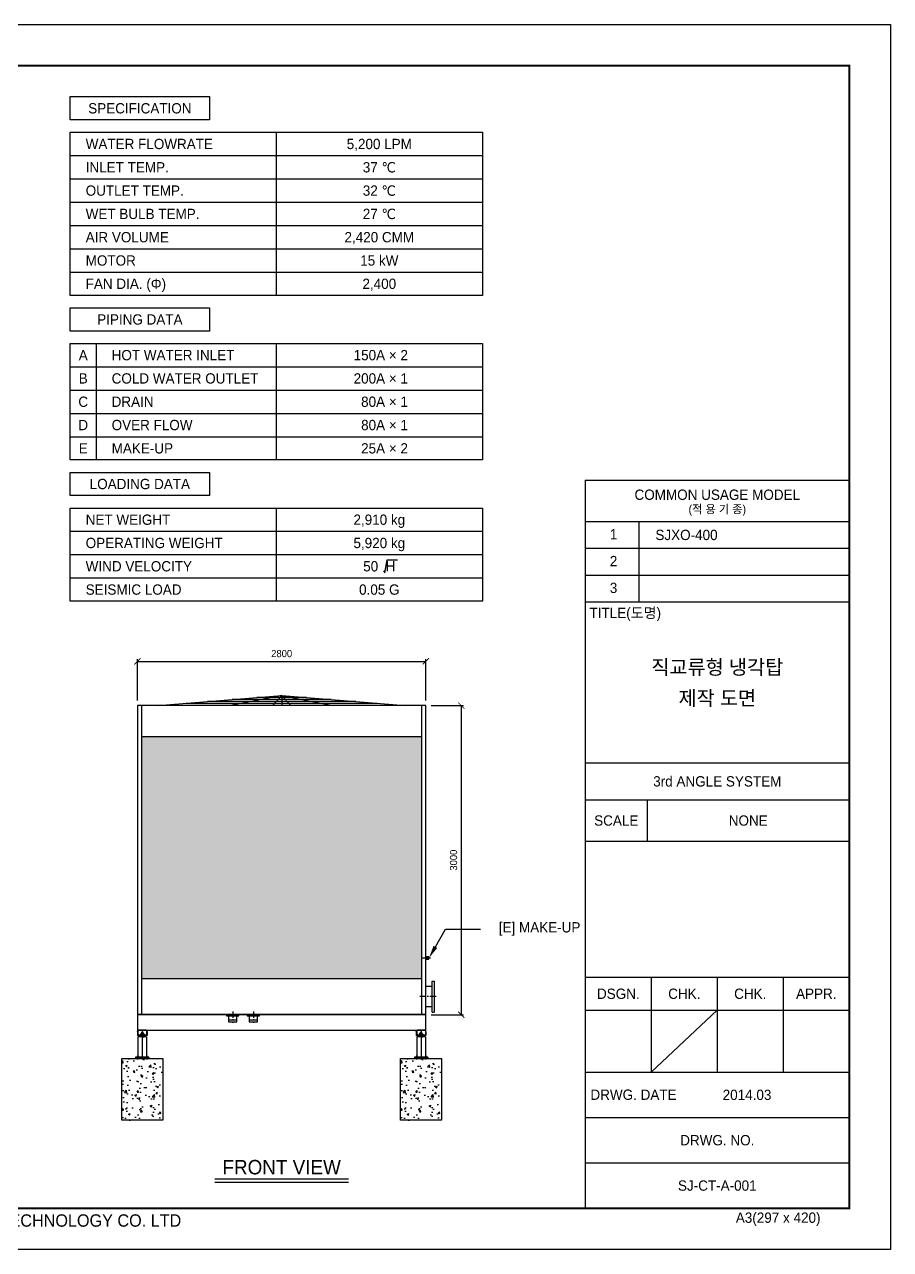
# Model space of a CAD drawing. Header units: millimetres. Extents: x 0 to 16815, y 0 to 11890.
# Drawn here: x 8407 to 16815, y 0 to 11890 of the extents above; entities that cross this region are included whole.
import ezdxf
from ezdxf.enums import TextEntityAlignment as Align

# ---------------------------------------------------------------- set-up
doc = ezdxf.new("R2010")
doc.units = ezdxf.units.MM
doc.linetypes.add('CENTER', pattern=[2, 1.25, -0.25, 0.25, -0.25])
doc.layers.get('DEFPOINTS').update_dxf_attribs({"color": 143})
for name, color, linetype in [('CENTER', 1, 'CENTER'), ('냉각탑_box', 1, 'Continuous'), ('냉각탑_dim', 1, 'Continuous'), ('냉각탑_form', 1, 'Continuous'), ('냉각탑_text', 3, 'Continuous')]:
    doc.layers.add(name, color=color, linetype=linetype)
doc.styles.add('HY울릉도L', font='')
doc.styles.add('돋움', font='')
doc.styles.get('HY울릉도L').set_extended_font_data('HY울릉도L')
doc.styles.get('돋움').set_extended_font_data('Dotum')
doc.dimstyles.new('성지DIM', dxfattribs={"dimtxt": 3.5, "dimasz": 3, "dimexe": 1, "dimexo": 2.5, "dimgap": 2, "dimtad": 1, "dimdec": 0, "dimzin": 3, "dimdsep": 46, "dimtxsty": 'HY울릉도L', "dimblk": 'ARCHTICK', "dimcen": -2, "dimclrd": 256, "dimclre": 256, "dimclrt": 7, "dimadec": 0, "dimazin": 0, "dimtfac": 1, "dimtdec": 0, "dimtofl": 0, "dimtmove": 0, "dimatfit": 3, "dimfxl": 0, "dimtolj": 1, "dimtzin": 0, "dimlwe": -1, "dimarcsym": 0})

# ---------------------------------------------------------------- blocks, each defined once
blk = doc.blocks.new('냉각탑form')
at = {"layer": 'DEFPOINTS'}
blk.add_lwpolyline([(0, 297.07), (420.1, 297.07), (420.1, 0), (0, 0)], close=True, dxfattribs=at)
at = {"layer": '냉각탑_form'}
for p, q in [((346.08, 186.55), (346.08, 10)), ((346.08, 186.55), (410.1, 186.55)), ((346.08, 186.55), (410.1, 186.55)), ((346.08, 176.54), (410.1, 176.54)), ((359.09, 176.54), (359.09, 157.04)), ((346.08, 170.04), (410.1, 170.04)), ((346.08, 163.54), (410.1, 163.54)), ((346.08, 157.04), (410.1, 157.04)), ((346.08, 157.04), (410.1, 157.04)), ((346.08, 118.03), (410.1, 118.03)), ((346.08, 109.03), (410.1, 109.03)), ((361.09, 109.03), (361.09, 99.02)), ((346.08, 99.02), (410.1, 99.02)), ((346.08, 66.02), (410.1, 66.02)), ((362.09, 66.02), (362.09, 43.01)), ((378.09, 66.02), (378.09, 43.01)), ((394.1, 66.02), (394.1, 43.01)), ((346.08, 58.01), (410.1, 58.01)), ((378.09, 58.01), (362.09, 43.01)), ((346.08, 43.01), (410.1, 43.01)), ((346.08, 32.01), (410.1, 32.01)), ((346.08, 21.01), (410.1, 21.01))]:
    blk.add_line(p, q, dxfattribs=at)
at = {"layer": '냉각탑_form', "const_width": 0.5}
blk.add_lwpolyline([(10, 287.07), (10, 10), (410.1, 10), (410.1, 287.07)], close=True, dxfattribs=at)
at = {"layer": '냉각탑_form', "style": '돋움'}
for s, height, p in [('COMMON USAGE MODEL', 2.5006, (378.09, 183.04)), ('(적 용 기 종)', 2, (378.09, 179.54)), ('3rd ANGLE SYSTEM', 2.5006, (378.09, 113.53)), ('SCALE', 2.501, (353.59, 104.03)), ('DSGN.', 2.501, (354.09, 62.02)), ('CHK.', 2.501, (370.09, 62.02)), ('CHK.', 2.501, (386.09, 62.02)), ('APPR.', 2.501, (402.1, 62.02)), ('DRWG. NO.', 2.501, (378.09, 26.51))]:
    blk.add_text(s, height=height, dxfattribs=at).set_placement(p, align=Align.MIDDLE_CENTER)
for s, height, p in [('1', 2.5, (352.02, 172.2)), ('2', 2.5, (352.02, 165.7)), ('3', 2.5, (352.02, 159.2)), ('TITLE(도명)', 2.501, (347.09, 153.14)), ('DRWG. DATE', 2.501, (347.32, 36.29)), ('A3(297 x 420)', 2.5006, (382.58, 6.47)), ('SUNG JI AIR-CONDITIONING TECHNOLOGY CO. LTD', 3.0007, (149.5, 5.53))]:
    blk.add_text(s, height=height, dxfattribs=at).set_placement(p)
blk = doc.blocks.new('A$C6ABE2FCF')
for p, q in [((18, 284), (18, 231)), ((18, 284), (112, 284)), ((112, 281), (18, 281)), ((18, 268), (18, 271)), ((23, 281), (23, 236)), ((102, 284), (28, 284)), ((47, 246), (47, 236)), ((52, 249), (78, 249)), ((56, 246), (56, 236)), ((59, 249), (59, 263)), ((59, 249), (59, 263)), ((59, 263), (72, 263)), ((60, 263), (60, 249)), ((71, 263), (71, 249)), ((72, 249), (72, 263)), ((72, 249), (72, 263)), ((74, 246), (74, 236)), ((83, 246), (83, 236)), ((107, 281), (107, 236)), ((112, 268), (112, 284)), ((112, 268), (112, 231)), ((112, 231), (18, 231)), ((107, 236), (23, 236)), ((107, 218), (23, 218)), ((23, 218), (23, 23)), ((65, 236), (47, 236)), ((47, 228), (47, 218)), ((65, 218), (47, 218)), ((73, 236), (52, 236)), ((52, 231), (78, 231)), ((73, 218), (52, 218)), ((56, 228), (56, 218)), ((59, 218), (59, 231)), ((59, 231), (59, 218)), ((59, 218), (59, 231)), ((65, 236), (82, 236)), ((65, 236), (83, 236)), ((65, 218), (65, 23)), ((65, 218), (82, 218)), ((65, 218), (83, 218)), ((71, 218), (71, 231)), ((71, 231), (71, 218)), ((71, 218), (71, 231)), ((74, 228), (74, 218)), ((83, 228), (83, 218)), ((107, 218), (107, 23)), ((130, 23), (0, 23)), ((0, 23), (0, 9)), ((130, 9), (0, 9)), ((130, 23), (130, 9))]:
    blk.add_line(p, q)
for centre, radius, start, end in [((52, 245), 4.38, 17.2184, 162.7816), ((65, 234), 15, 90.4828, 127.3884), ((65, 234), 15, 52.6116, 89.5172), ((78, 245), 4.38, 17.2184, 162.7816), ((52, 227), 4.38, 17.2184, 162.7816), ((65, 216), 15, 90.4828, 127.3884), ((65, 216), 15, 52.6116, 89.5172), ((78, 227), 4.38, 17.2184, 162.7816)]:
    blk.add_arc(centre, radius, start, end)
at = {"layer": 'CENTER'}
for p, q in [((65, 279), (65, 0)), ((20, 39), (20, 0)), ((110, 39), (110, 0))]:
    blk.add_line(p, q, dxfattribs=at)
blk = doc.blocks.new('A$C036B6841')
at = {"color": 3}
for p, q in [((0, 0), (650, 53.1)), ((1153, 10.6), (147, 10.6)), ((1040, 21.2), (260, 21.2)), ((650, 53.1), (379, 0)), ((910, 31.8), (390, 31.8)), ((780, 42.4), (520, 42.4)), ((650, 53.1), (601.1, 0)), ((650, 53.1), (1300, 0)), ((650, 53.1), (698.9, 0)), ((650, 53.1), (921, 0))]:
    blk.add_line(p, q, dxfattribs=at)
at = {"layer": 'DEFPOINTS'}
blk.add_line((650, 53.1), (650, 0), dxfattribs=at)
blk = doc.blocks.new('_ArchTick')
at = {"color": 0, "linetype": 'ByBlock', "const_width": 0.15}
blk.add_lwpolyline([(-0.5, -0.5), (0.5, 0.5)], dxfattribs=at)
blk = doc.blocks.new('*D19')
at = {"layer": 'DEFPOINTS', "color": 0, "transparency": 16777216}
for p in [(12304, 5709), (9504, 5279), (12304, 5279)]:
    blk.add_point(p, dxfattribs=at)
at = {"layer": '냉각탑_dim', "transparency": 16777216}
for p, q in [((9504, 5329), (9504, 5729)), ((12304, 5329), (12304, 5729))]:
    blk.add_line(p, q, dxfattribs=at)
at = {"layer": '냉각탑_dim', "lineweight": -2, "transparency": 16777216}
blk.add_line((9504, 5709), (12304, 5709), dxfattribs=at)
at = {"layer": '냉각탑_dim', "lineweight": -2, "transparency": 16777216, "xscale": 60, "yscale": 60, "zscale": 60, "rotation": 180}
blk.add_blockref('_ArchTick', (9504, 5709), dxfattribs=at)
at = {"layer": '냉각탑_dim', "lineweight": -2, "transparency": 16777216, "xscale": 60, "yscale": 60, "zscale": 60}
blk.add_blockref('_ArchTick', (12304, 5709), dxfattribs=at)
at = {"layer": '냉각탑_dim', "color": 7, "transparency": 16777216, "insert": (10904, 5784), "char_height": 70, "attachment_point": 5, "style": 'HY울릉도L'}
blk.add_mtext('\\A1;2800', dxfattribs=at)
blk = doc.blocks.new('*D20')
at = {"layer": 'DEFPOINTS', "color": 0, "transparency": 16777216}
for p in [(12304, 5279), (12304, 2279), (12648, 2279)]:
    blk.add_point(p, dxfattribs=at)
at = {"layer": '냉각탑_dim', "transparency": 16777216}
for p, q in [((12354, 5279), (12668, 5279)), ((12354, 2279), (12668, 2279))]:
    blk.add_line(p, q, dxfattribs=at)
at = {"layer": '냉각탑_dim', "lineweight": -2, "transparency": 16777216}
blk.add_line((12648, 5279), (12648, 2279), dxfattribs=at)
at = {"layer": '냉각탑_dim', "lineweight": -2, "transparency": 16777216, "xscale": 60, "yscale": 60, "zscale": 60}
for p, rotation in [((12648, 5279), 90), ((12648, 2279), 270)]:
    blk.add_blockref('_ArchTick', p, dxfattribs=dict(at, rotation=rotation))
at = {"layer": '냉각탑_dim', "color": 7, "transparency": 16777216, "insert": (12573, 3779), "char_height": 70, "attachment_point": 5, "rotation": 90, "style": 'HY울릉도L'}
blk.add_mtext('\\A1;3000', dxfattribs=at)

msp = doc.modelspace()

# ---------------------------------------------------------------- hatches: boundary and pattern name
h = msp.add_hatch()
h.set_pattern_fill('HONEY', color=1, scale=7.6, angle=90)
h.set_pattern_definition([(90, (-17365.771, 14674.604), (-20.897193, 36.195), [24.13, -48.26]), (210, (-17365.771, 14674.604), (-20.897193, -36.195), [24.13, -48.26]), (150, (-17365.771, 14674.604), (-41.794386, 8e-08), [-48.26, 24.13])])
h.paths.add_polyline_path([(12264.1, 4979.5), (9544.1, 4979.5), (9544.1, 2629.5), (12264.1, 2629.5)])
h = msp.add_hatch()
h.set_pattern_fill('AR-CONC', color=8)
h.set_pattern_definition([(50, (-38986.08, -3816.1), (182.18467, -15.9391), [19.05, -209.55]), (355, (-38986.08, -3816.1), (-35.2434, 191.05685), [15.24, -167.6406]), (100.45144, (-38970.9, -3817.43), (146.94125, 175.11775), [16.19, -178.09024]), (46.1842, (-38986.08, -3765.3), (271.079, -42.0423), [28.575, -314.325]), (96.63556, (-38963.5, -3768.8), (237.4041, 247.4261), [24.285, -267.1356]), (351.18415, (-38986.08, -3765.3), (237.4041, 247.4261), [22.86, -251.4597]), (21, (-38960.68, -3778), (151.6144, -102.2652), [19.05, -209.55]), (326, (-38960.68, -3778), (61.802, 184.188), [15.24, -167.64]), (71.45144, (-38948.05, -3786.53), (213.4164, 81.9228), [16.19, -178.08994]), (37.5, (-38986.085, -3816.105), (3.0886, 84.55504), [0, -165.608, 0, -170.18, 0, -168.275]), (7.5, (-38986.085, -3816.105), (66.81966, 100.18057), [0, -97.028, 0, -161.798, 0, -64.135]), (327.5, (-39042.73, -3816.105), (135.590595, -5.72874), [0, -63.5, 0, -198.12, 0, -262.89]), (317.5, (-39068.13, -3816.1), (148.12918, 25.4265), [0, -82.55, 0, -131.572, 0, -186.69])])
h.paths.add_polyline_path([(9751, 1854.5), (9351, 1854.5), (9351, 1254.5), (9751, 1254.5)])
h = msp.add_hatch()
h.set_pattern_fill('AR-CONC', color=8)
h.set_pattern_definition([(50, (-36279.88, -3816.1), (182.18467, -15.9391), [19.05, -209.55]), (355, (-36279.88, -3816.1), (-35.2434, 191.05685), [15.24, -167.6406]), (100.45144, (-36264.7, -3817.43), (146.94125, 175.11775), [16.19, -178.09024]), (46.1842, (-36279.88, -3765.3), (271.079, -42.0423), [28.575, -314.325]), (96.63556, (-36257.29, -3768.8), (237.4041, 247.4261), [24.285, -267.1356]), (351.18415, (-36279.88, -3765.3), (237.4041, 247.4261), [22.86, -251.4597]), (21, (-36254.48, -3778), (151.6144, -102.2652), [19.05, -209.55]), (326, (-36254.48, -3778), (61.802, 184.188), [15.24, -167.64]), (71.45144, (-36241.84, -3786.53), (213.4164, 81.9228), [16.19, -178.08994]), (37.5, (-36279.875, -3816.105), (3.0886, 84.55504), [0, -165.608, 0, -170.18, 0, -168.275]), (7.5, (-36279.875, -3816.105), (66.81966, 100.18057), [0, -97.028, 0, -161.798, 0, -64.135]), (327.5, (-36336.52, -3816.105), (135.590595, -5.72874), [0, -63.5, 0, -198.12, 0, -262.89]), (317.5, (-36361.92, -3816.1), (148.12918, 25.4265), [0, -82.55, 0, -131.572, 0, -186.69])])
h.paths.add_polyline_path([(12457.2, 1854.5), (12057.2, 1854.5), (12057.2, 1254.5), (12457.2, 1254.5)])

# ---------------------------------------------------------------- linework, layer by layer
at = {"color": 3}
for p, q in [((9544.1, 5279.5), (9544.1, 2279.5)), ((12264.1, 2279.5), (12264.1, 5279.5)), ((9544.1, 4979.5), (12264.1, 4979.5)), ((12334.1, 2842), (12304.1, 2842)), ((12304.1, 2817), (12334.1, 2817)), ((12314.1, 2817), (12314.1, 2842)), ((12334.1, 2817), (12334.1, 2842)), ((9544.1, 2629.5), (12264.1, 2629.5)), ((12304.1, 2554.5), (12364.1, 2554.5)), ((12364.1, 2304.5), (12364.1, 2604.5)), ((12364.1, 2604.5), (12384.1, 2604.5)), ((12384.1, 2604.5), (12384.1, 2304.5)), ((10389.1, 2269.5), (10389.1, 2209.5)), ((10469.1, 2269.5), (10389.1, 2269.5)), ((10469.1, 2209.5), (10469.1, 2269.5)), ((10589.1, 2269.5), (10589.1, 2209.5)), ((10669.1, 2269.5), (10589.1, 2269.5)), ((10669.1, 2209.5), (10669.1, 2269.5)), ((12364.1, 2354.5), (12304.1, 2354.5)), ((12364.1, 2304.5), (12384.1, 2304.5)), ((10389.1, 2229.5), (10469.1, 2229.5)), ((10389.1, 2209.5), (10469.1, 2209.5)), ((10589.1, 2229.5), (10669.1, 2229.5)), ((10589.1, 2209.5), (10669.1, 2209.5))]:
    msp.add_line(p, q, dxfattribs=at)
at = {"color": 1}
for p, q in [((10254.1, 684.5), (11554.1, 684.5)), ((10254.1, 654.5), (11554.1, 654.5))]:
    msp.add_line(p, q, dxfattribs=at)
at = {"color": 3}
for points in [[(9504.1, 5279.5), (9504.1, 2279.5), (12304.1, 2279.5), (12304.1, 5279.5)], [(10369.1, 2279.5), (10369.1, 2269.5), (10489.1, 2269.5), (10489.1, 2279.5)], [(10569.1, 2279.5), (10569.1, 2269.5), (10689.1, 2269.5), (10689.1, 2279.5)]]:
    msp.add_lwpolyline(points, close=True, dxfattribs=at)
at = {"color": 4}
msp.add_lwpolyline([(9504.1, 2279.5), (9504.1, 2129.5), (12304.1, 2129.5), (12304.1, 2279.5)], close=True, dxfattribs=at)
at = {"color": 8}
for points in [[(9751, 1254.5), (9351, 1254.5), (9351, 1854.5), (9751, 1854.5)], [(12457.2, 1254.5), (12057.2, 1254.5), (12057.2, 1854.5), (12457.2, 1854.5)]]:
    msp.add_lwpolyline(points, close=True, dxfattribs=at)
at = {"layer": 'CENTER', "linetype": 'CENTER', "ltscale": 50}
for p, q in [((12261.4, 2829.5), (12349.4, 2829.5)), ((12404.1, 2454.5), (12244.1, 2454.5)), ((10429.1, 2310.3), (10429.1, 2198.7)), ((10629.1, 2310.3), (10629.1, 2198.7))]:
    msp.add_line(p, q, dxfattribs=at)
at = {"layer": '냉각탑_box'}
for p, q in [((10851.8, 10843.9), (10851.8, 9260.5)), ((8851.5, 10617.7), (12852.2, 10617.7)), ((8851.5, 10391.5), (12852.2, 10391.5)), ((8851.5, 10165.3), (12852.2, 10165.3)), ((8851.5, 9939.1), (12852.2, 9939.1)), ((8851.5, 9712.9), (12852.2, 9712.9)), ((8851.5, 9486.7), (12852.2, 9486.7)), ((9103.6, 8794.3), (9103.6, 7663.4)), ((10851.8, 8794.3), (10851.8, 7663.4)), ((8851.5, 8568.1), (12852.2, 8568.1)), ((8851.5, 8342), (12852.2, 8342)), ((8851.5, 8115.8), (12852.2, 8115.8)), ((8851.5, 7889.6), (12852.2, 7889.6)), ((10851.8, 7197.2), (10851.8, 6292.4)), ((8851.5, 6971), (12852.2, 6971)), ((8851.5, 6744.8), (12852.2, 6744.8)), ((8851.5, 6518.6), (12852.2, 6518.6))]:
    msp.add_line(p, q, dxfattribs=at)
for points in [[(8851.5, 11190.1), (10203.7, 11190.1), (10203.7, 10963.9), (8851.5, 10963.9)], [(8851.5, 10843.9), (12852.2, 10843.9), (12852.2, 9260.5), (8851.5, 9260.5)], [(8851.5, 9140.5), (10203.7, 9140.5), (10203.7, 8914.3), (8851.5, 8914.3)], [(8851.5, 8794.3), (12852.2, 8794.3), (12852.2, 7663.4), (8851.5, 7663.4)], [(8851.5, 7543.4), (10203.7, 7543.4), (10203.7, 7317.2), (8851.5, 7317.2)], [(8851.5, 7197.2), (12852.2, 7197.2), (12852.2, 6292.4), (8851.5, 6292.4)]]:
    msp.add_lwpolyline(points, close=True, dxfattribs=at)
at = {"layer": '냉각탑_dim', "linetype": 'ByBlock', "lineweight": -2}
for p, q in [((12396.6, 2937.7), (12495.7, 3109.4)), ((12495.7, 3109.4), (12834.1, 3109.4))]:
    msp.add_line(p, q, dxfattribs=at)
at = {"layer": '냉각탑_dim'}
msp.add_solid([(12414.6, 2927.3), (12334.1, 2829.5), (12378.5, 2948.1)], dxfattribs=at)
at = {"layer": '냉각탑_text'}
msp.add_lwpolyline([(11892.6, 6587.6), (11904.8, 6567.8), (11927.1, 6695.6), (12027.1, 6695.6)], dxfattribs=at)

# ---------------------------------------------------------------- block references
at = {"xscale": 1.846153846153846, "yscale": 1.846153846153846, "zscale": 1.846153846153846}
msp.add_blockref('A$C036B6841', (9704.1, 5279.5), dxfattribs=at)
for p in [(9486, 1845.2), (12192.2, 1845.2)]:
    msp.add_blockref('A$C6ABE2FCF', p)
at = {"layer": '냉각탑_form', "xscale": 40.02539682539683, "yscale": 40.02539682539683, "zscale": 40.02539682539683}
msp.add_blockref('냉각탑form', (0, 0), dxfattribs=at)

# ---------------------------------------------------------------- texts
at = {"layer": '냉각탑_text', "style": '돋움'}
for s, height, p in [('SPECIFICATION', 100, (9527.6, 11077)), ('5,200 LPM', 100, (11852, 10730.8)), ('37 ℃', 100, (11852, 10504.6)), ('32 ℃', 100, (11852, 10278.4)), ('27 ℃', 100, (11852, 10052.2)), ('2,420 CMM', 100, (11852, 9826)), ('15 kW', 100, (11852, 9599.8)), ('2,400', 100, (11852, 9373.6)), ('PIPING DATA', 100, (9527.6, 9027.4)), ('A', 100, (8977.6, 8681.2)), ('B', 100, (8977.6, 8455.1)), ('C', 100, (8977.6, 8228.9)), ('D', 100, (8977.6, 8002.7)), ('E', 100, (8977.6, 7776.5)), ('LOADING DATA', 100, (9527.6, 7430.3)), ('2,910 kg', 100, (11852, 7084.1)), ('5,920 kg', 100, (11852, 6857.9)), ('50  H', 100, (11852, 6631.7)), ('0.05 G', 100, (11852, 6405.5)), ('직교류형 냉각탑', 140, (15133.3, 5652.4)), ('제작 도면', 140, (15133.3, 5352.2)), ('NONE', 100, (15433.6, 4163.7)), ('FRONT VIEW', 140, (10904.1, 799.3)), ('SJ-CT-A-001', 100, (15133.3, 620.5))]:
    msp.add_text(s, height=height, dxfattribs=at).set_placement(p, align=Align.MIDDLE_CENTER)
for s, p in [('WATER FLOWRATE', (9001.5, 10730.8)), ('INLET TEMP.', (9001.5, 10504.6)), ('OUTLET TEMP.', (9001.5, 10278.4)), ('WET BULB TEMP.', (9001.5, 10052.2)), ('AIR VOLUME', (9001.5, 9826)), ('MOTOR', (9001.5, 9599.8)), ('FAN DIA. (Φ)', (9001.5, 9373.6)), ('HOT WATER INLET', (9253.6, 8681.2)), ('COLD WATER OUTLET', (9253.6, 8455.1)), ('DRAIN', (9253.6, 8228.9)), ('OVER FLOW', (9253.6, 8002.7)), ('MAKE-UP', (9253.6, 7776.5)), ('NET WEIGHT', (9001.5, 7084.1)), ('OPERATING WEIGHT', (9001.5, 6857.9)), ('SJXO-400', (14532.6, 6936.1)), ('WIND VELOCITY', (9001.5, 6631.7)), ('SEISMIC LOAD', (9001.5, 6405.5)), ('2014.03', (15185.5, 1501.3))]:
    msp.add_text(s, height=100, dxfattribs=at).set_placement(p, align=Align.MIDDLE_LEFT)
for s, p in [('150A × 2', (12130, 8681.2)), ('200A × 1', (12130, 8455.1)), ('80A × 1', (12130, 8228.9)), ('80A × 1', (12130, 8002.7)), ('25A × 2', (12130, 7776.5)), ('[E] MAKE-UP', (13804.2, 3127.3))]:
    msp.add_text(s, height=100, dxfattribs=at).set_placement(p, align=Align.MIDDLE_RIGHT)

# ---------------------------------------------------------------- dimensions: what is measured, and where the dimension line sits
at = {"layer": '냉각탑_dim'}
dim = msp.add_linear_dim(base=(12304.1, 5709.4), p1=(9504.1, 5279.5), p2=(12304.1, 5279.5), dimstyle='성지DIM', override={"dimscale": 20, "dimtmove": 2}, dxfattribs=at)
dim.commit()
dim.dimension.update_dxf_attribs({"geometry": '*D19', "text_midpoint": (10904.1, 5784.4)})
dim = msp.add_linear_dim(base=(12647.8, 2279.5), p1=(12304.1, 5279.5), p2=(12304.1, 2279.5), angle=90, dimstyle='성지DIM', override={"dimscale": 20, "dimtmove": 2}, dxfattribs=at)
dim.commit()
dim.dimension.update_dxf_attribs({"geometry": '*D20', "text_midpoint": (12572.8, 3779.5)})

doc.saveas('drawing.dxf')
